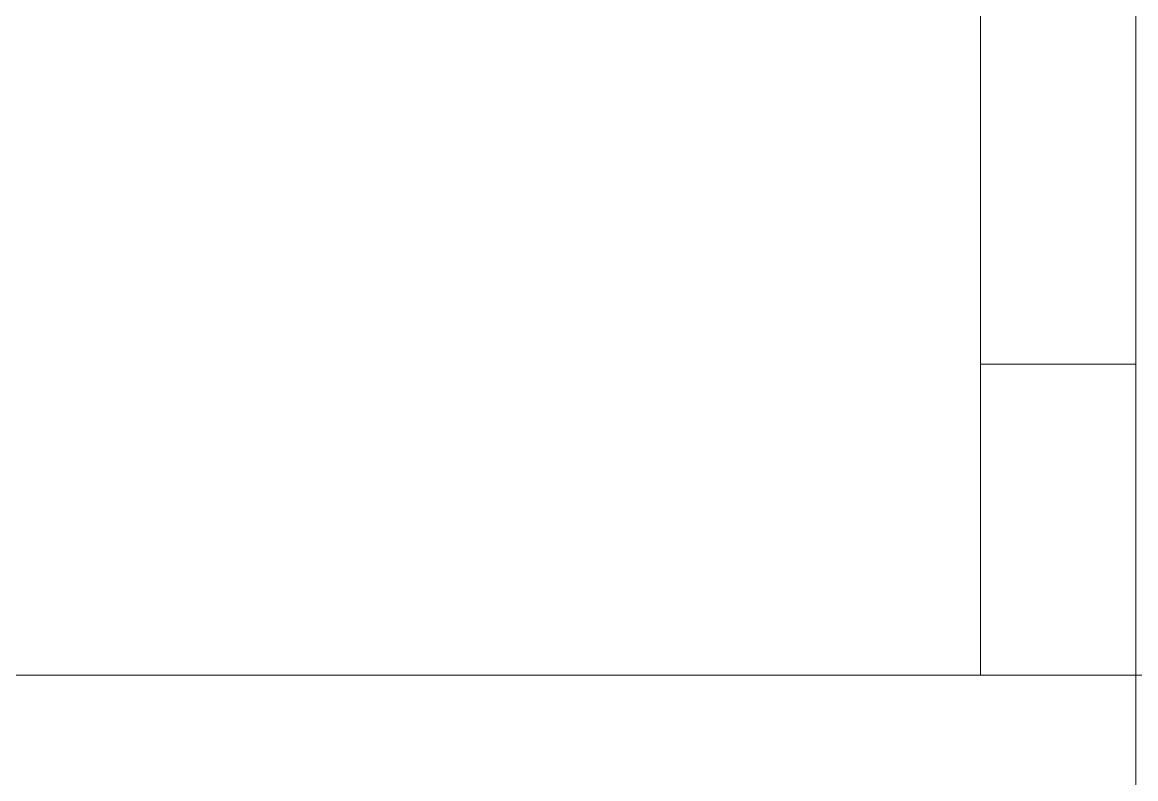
# Model space of a CAD drawing. Header units: millimetres. Extents: x -5300 to 98858, y -5196 to 93886.
# Drawn here: x -1225 to -150, y 43600 to 44330 of the extents above; entities that cross this region are included whole.
import ezdxf

# ---------------------------------------------------------------- set-up
doc = ezdxf.new("R2010")
doc.units = ezdxf.units.MM
doc.layers.add('Перекрытия', color=7, linetype='Continuous', lineweight=18, true_color=0x7f7f7f)
doc.layers.add('Стены', color=7, linetype='Continuous', lineweight=18, true_color=0x7f7f7f)

# ---------------------------------------------------------------- blocks, each defined once
blk = doc.blocks.new('ПЕР-003 - ПЕР-003-240210-Подвал')
at = {"layer": 'Перекрытия', "color": 254, "true_color": 0xd4d4d4}
for p, q in [((-150, 89650), (-150, 36650)), ((-150, 36650), (-150, 89650))]:
    blk.add_line(p, q, dxfattribs=at)
blk = doc.blocks.new('СТН-01 - СТН-01-240558-Подвал')
at = {"layer": 'Стены', "color": 254, "true_color": 0xd4d4d4}
for p, q in [((-300, 79400), (-300, 43700)), ((-300, 43700), (-300, 79400)), ((-300, 44000), (-300, 45600)), ((-300, 45600), (-300, 44000)), ((-300, 44000), (-300, 43700)), ((-300, 44000), (-300, 44000)), ((-300, 44000), (-300, 44000)), ((-150, 44000), (-300, 44000)), ((-150, 44000), (-300, 44000)), ((-300, 44000), (-150, 44000)), ((-300, 43700), (-300, 43700)), ((-150, 43700), (-300, 43700)), ((-300, 43700), (-300, 43700)), ((-300, 43700), (-150, 43700)), ((-300, 43700), (-150, 43700))]:
    blk.add_line(p, q, dxfattribs=at)
blk = doc.blocks.new('СТН-01 - СТН-01-240562-Подвал')
blk.add_blockref('СТН-01 - СТН-01-240558-Подвал', (0, 0))
blk = doc.blocks.new('СТН-01 215675 - СТН-01 2-248776-Подвал')
at = {"layer": 'Стены', "color": 254, "true_color": 0xd4d4d4}
blk.add_line((0, 43700), (-2100, 43700), dxfattribs=at)
blk = doc.blocks.new('СТН-01 215675 - СТН-01 215675-248773-Подвал')
at = {"layer": 'Стены', "color": 254, "true_color": 0xd4d4d4}
blk.add_line((-2300, 43700), (-150, 43700), dxfattribs=at)
blk.add_blockref('СТН-01 215675 - СТН-01 2-248776-Подвал', (0, 0))

msp = doc.modelspace()

# ---------------------------------------------------------------- linework, layer by layer
at = {"layer": 'Перекрытия', "color": 254, "true_color": 0xd4d4d4}
for p, q in [((-150, 36650), (-150, 89650)), ((-150, 89650), (-150, 36650)), ((-300, 45900), (-300, 43700)), ((-300, 43700), (-300, 45900)), ((-300, 43700), (-2100, 43700)), ((-2100, 43700), (-300, 43700))]:
    msp.add_line(p, q, dxfattribs=at)

# ---------------------------------------------------------------- block references
msp.add_blockref('ПЕР-003 - ПЕР-003-240210-Подвал', (0, 0), dxfattribs=at)
at = {"layer": 'Стены', "color": 254, "true_color": 0xd4d4d4}
for name in ['СТН-01 - СТН-01-240562-Подвал', 'СТН-01 215675 - СТН-01 215675-248773-Подвал']:
    msp.add_blockref(name, (0, 0), dxfattribs=at)

doc.saveas('drawing.dxf')
